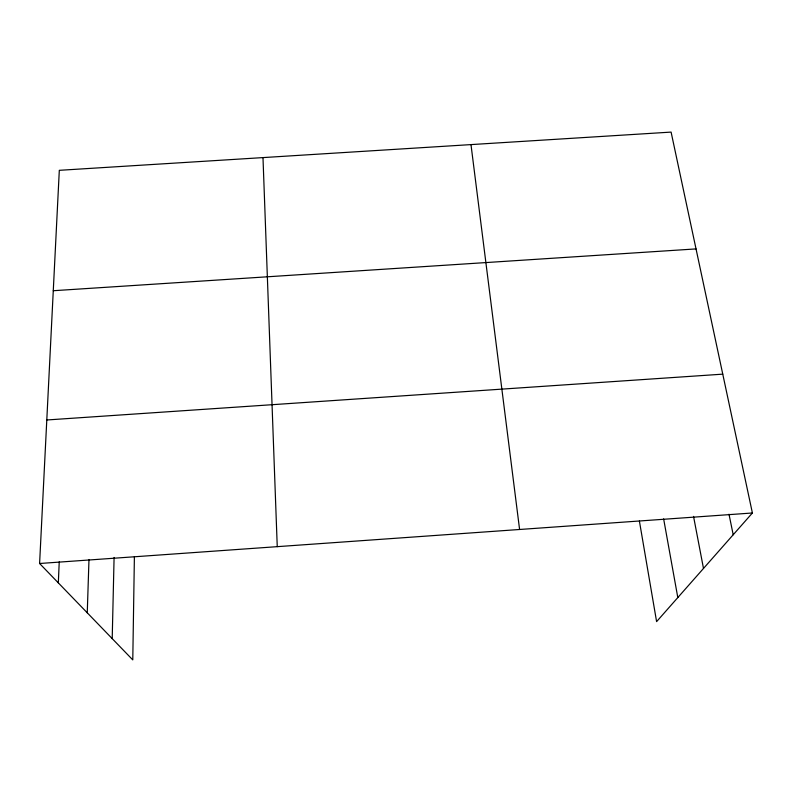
<?xml version="1.0" encoding="UTF-8"?>
<svg xmlns="http://www.w3.org/2000/svg" width="792" height="792" viewBox="0 0 792 792"><rect width="100%" height="100%" fill="white"/><g stroke="black" fill="none" stroke-linecap="round" stroke-linejoin="round"><path stroke-width="1.19" d="M134.393 556.776L132.779 659.904L39.6 563.498L59.311 170.32L671.101 132.096L752.4 512.988L656.598 621.631L639.401 521.077M112.207 638.629L114.088 557.439M87.259 612.81L88.971 559.766M58.331 582.882L59.232 561.874M39.6 563.498L752.4 512.988M46.797 419.978L722.759 374.151M53.272 290.723L696.029 248.906M728.996 514.216L733.204 534.758M693.535 516.394L703.494 568.448M663.637 518.879L677.813 597.574M470.983 144.599L519.592 529.492M262.984 157.598L277.25 546.658"/></g></svg>
